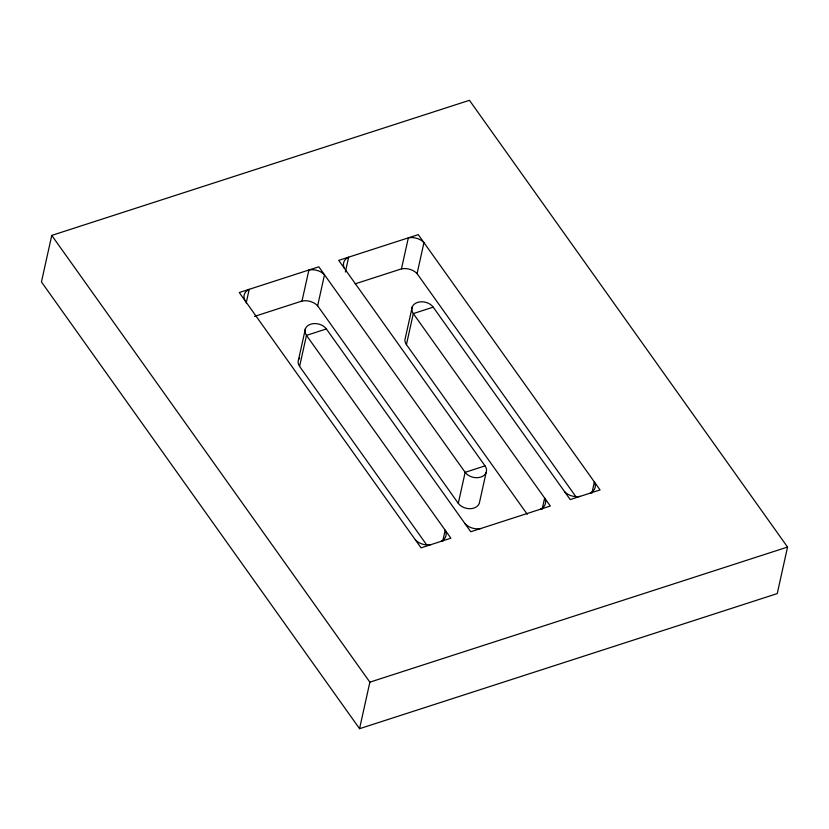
<?xml version="1.0" encoding="UTF-8"?>
<svg xmlns="http://www.w3.org/2000/svg" width="829" height="829" viewBox="0 0 829 829"><rect width="100%" height="100%" fill="white"/><g stroke="black" fill="none" stroke-linecap="round" stroke-linejoin="round"><path stroke-width="1.24" d="M51.761 235.405L41.45 281.933L359.558 728.691L777.239 593.595L787.55 547.067L469.442 100.309L51.761 235.405L369.869 682.163L359.558 728.691M246.182 302.968L249.208 289.321A13.451 9.793 12.5 0 0 244.949 300.512M254.513 316.398L302.005 301.041L308.885 270.026A13.451 9.793 12.5 0 1 324.502 274.782L317.631 305.797L458.282 503.338A11.585 8.425 12.5 0 0 469.66 508.716A11.585 8.425 12.5 0 0 479.266 503.483L486.146 472.468M298.502 359.817L305.373 328.802M427.07 545.43L299.601 366.397L306.481 335.382A11.585 8.425 12.5 0 1 310.74 324.191A11.585 8.425 12.5 0 1 326.367 328.947L470.768 531.752L550.321 506.022L413.308 313.59A11.585 8.425 12.5 0 1 417.578 302.398A11.585 8.425 12.5 0 1 433.204 307.155L570.217 499.586L600.051 489.939L418.272 234.638L338.719 260.379L485.048 465.888A11.585 8.425 12.5 0 1 480.779 477.079A11.585 8.425 12.5 0 1 465.152 472.323L318.823 266.803L239.27 292.544L421.039 547.834L450.872 538.187L306.481 335.382L326.367 328.947M345.361 272.047L348.657 257.156A13.451 9.793 12.5 0 0 344.398 268.347M355.175 283.839L401.454 268.876L408.334 237.861A13.451 9.793 12.5 0 1 423.951 242.617L417.08 273.632L576.228 497.162M412.21 307.01L405.329 338.025A11.585 8.425 12.5 0 0 406.438 344.605L527.265 514.301M406.438 344.605L413.308 313.59L433.204 307.155M442.717 541.368L445.194 530.208A13.451 9.793 12.5 0 1 440.935 541.399M458.282 503.338L465.152 472.323L485.048 465.888M542.166 509.203L544.643 498.042A13.451 9.793 12.5 0 1 540.373 509.234M591.896 493.12L594.362 481.96A13.451 9.793 12.5 0 1 590.103 493.151M369.869 682.163L787.55 547.067M580.155 496.364A13.451 9.793 12.5 0 1 564.528 491.607M480.706 528.529A13.451 9.793 12.5 0 1 465.079 523.773M430.987 544.612A13.451 9.793 12.5 0 1 415.36 539.855M401.454 268.876A13.451 9.793 12.5 0 1 417.08 273.632M299.601 366.397A11.585 8.425 12.5 0 1 299.652 357.879M302.005 301.041A13.451 9.793 12.5 0 1 317.631 305.797"/></g></svg>
